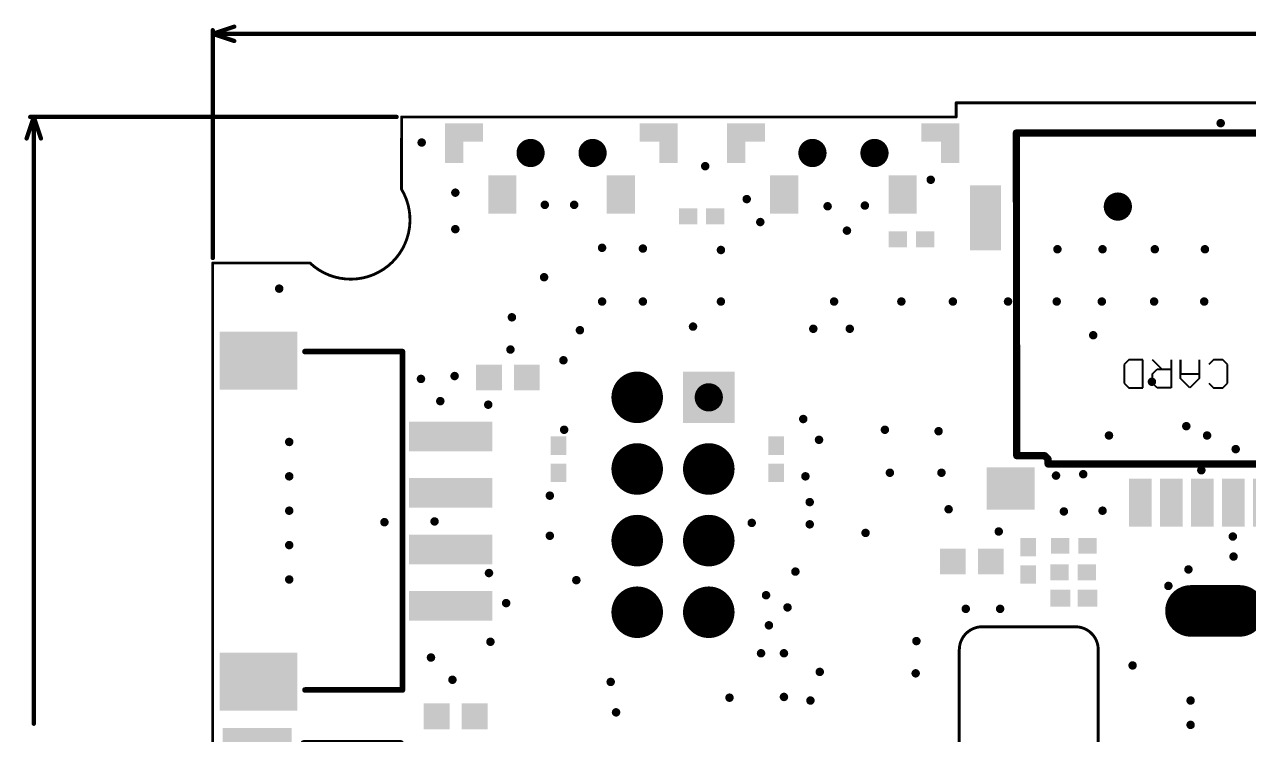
# Model space of a CAD drawing. Header units: millimetres. Extents: x -7 to 100, y 0 to 61.
# Drawn here: x -6.68 to 36.71, y 35.08 to 60.22 of the extents above; entities that cross this region are included whole.
import ezdxf

# ---------------------------------------------------------------- set-up
doc = ezdxf.new("R2010")
doc.units = ezdxf.units.MM
for name, color, linetype in [('KeepOutLayer', 6, 'Continuous'), ('PadHoleLayer', 156, 'Continuous'), ('TopOverlay', 2, 'Continuous'), ('TopSolder', 216, 'Continuous'), ('ViaHoleLayer', 16, 'Continuous')]:
    doc.layers.add(name, color=color, linetype=linetype)
doc.styles.get("Standard").update_dxf_attribs({"font": 'arial.ttf'})

# ---------------------------------------------------------------- blocks, each defined once
blk = doc.blocks.new('FPC_40P_0_5__23')
at = {"layer": 'TopOverlay', "const_width": 0.203}
for points in [[(23.3, 2.3), (23.3, 3)], [(1.3, 2.2), (1.3, 2.9)], [(1.3, 2.2), (-0.2, 2.2)], [(24.8, 2.3), (23.3, 2.3)]]:
    blk.add_lwpolyline(points, dxfattribs=at)
at = {"layer": 'TopOverlay', "const_width": 0.102}
for points in [[(23.249, 3, 1), (23.351, 3, 1)], [(1.249, 2.9, 1), (1.351, 2.9, 1)], [(-0.251, 2.2, 1), (-0.149, 2.2, 1)], [(1.249, 2.2, 1), (1.351, 2.2, 1)], [(1.249, 2.2, 1), (1.351, 2.2, 1)], [(23.249, 2.3, 1), (23.351, 2.3, 1)], [(23.249, 2.3, 1), (23.351, 2.3, 1)], [(24.749, 2.3, 1), (24.851, 2.3, 1)]]:
    blk.add_lwpolyline(points, format="xyb", close=True, dxfattribs=at)
at = {"layer": 'TopSolder', "const_width": 1.829}
for points in [[(0.8, -0.272), (0.8, -1.994)], [(23.8, -0.372), (23.8, -2.094)]]:
    blk.add_lwpolyline(points, dxfattribs=at)
at = {"layer": 'TopSolder', "const_width": 0.914}
for points in [[(0.343, -0.272, 1), (1.257, -0.272, 1)], [(23.343, -0.372, 1), (24.257, -0.372, 1)], [(0.343, -1.994, 1), (1.257, -1.994, 1)], [(23.343, -2.094, 1), (24.257, -2.094, 1)]]:
    blk.add_lwpolyline(points, format="xyb", close=True, dxfattribs=at)
at = {"layer": 'TopSolder'}
for points in [[(2.735, 1.55), (2.735, 2.85), (2.385, 1.55), (2.385, 2.85)], [(3.235, 1.55), (3.235, 2.85), (2.885, 1.55), (2.885, 2.85)], [(3.735, 1.55), (3.735, 2.85), (3.385, 1.55), (3.385, 2.85)], [(4.235, 1.55), (4.235, 2.85), (3.885, 1.55), (3.885, 2.85)], [(4.735, 1.55), (4.735, 2.85), (4.385, 1.55), (4.385, 2.85)], [(5.235, 1.55), (5.235, 2.85), (4.885, 1.55), (4.885, 2.85)], [(5.735, 1.55), (5.735, 2.85), (5.385, 1.55), (5.385, 2.85)], [(6.235, 1.55), (6.235, 2.85), (5.885, 1.55), (5.885, 2.85)], [(6.735, 1.55), (6.735, 2.85), (6.385, 1.55), (6.385, 2.85)], [(7.235, 1.55), (7.235, 2.85), (6.885, 1.55), (6.885, 2.85)], [(7.735, 1.55), (7.735, 2.85), (7.385, 1.55), (7.385, 2.85)], [(8.235, 1.55), (8.235, 2.85), (7.885, 1.55), (7.885, 2.85)], [(8.735, 1.55), (8.735, 2.85), (8.385, 1.55), (8.385, 2.85)], [(9.235, 1.55), (9.235, 2.85), (8.885, 1.55), (8.885, 2.85)], [(9.735, 1.55), (9.735, 2.85), (9.385, 1.55), (9.385, 2.85)], [(10.235, 1.55), (10.235, 2.85), (9.885, 1.55), (9.885, 2.85)], [(10.735, 1.55), (10.735, 2.85), (10.385, 1.55), (10.385, 2.85)], [(11.235, 1.55), (11.235, 2.85), (10.885, 1.55), (10.885, 2.85)], [(11.735, 1.55), (11.735, 2.85), (11.385, 1.55), (11.385, 2.85)], [(12.235, 2.836), (11.885, 2.836), (12.235, 1.536), (11.885, 1.536)], [(12.735, 2.836), (12.385, 2.836), (12.735, 1.536), (12.385, 1.536)], [(13.235, 2.836), (12.885, 2.836), (13.235, 1.536), (12.885, 1.536)], [(13.735, 2.836), (13.385, 2.836), (13.735, 1.536), (13.385, 1.536)], [(14.235, 2.836), (13.885, 2.836), (14.235, 1.536), (13.885, 1.536)], [(14.735, 2.836), (14.385, 2.836), (14.735, 1.536), (14.385, 1.536)], [(15.235, 2.836), (14.885, 2.836), (15.235, 1.536), (14.885, 1.536)], [(15.735, 2.836), (15.385, 2.836), (15.735, 1.536), (15.385, 1.536)], [(16.235, 2.836), (15.885, 2.836), (16.235, 1.536), (15.885, 1.536)], [(16.735, 2.836), (16.385, 2.836), (16.735, 1.536), (16.385, 1.536)], [(17.235, 2.836), (16.885, 2.836), (17.235, 1.536), (16.885, 1.536)], [(17.735, 2.836), (17.385, 2.836), (17.735, 1.536), (17.385, 1.536)], [(18.235, 2.836), (17.885, 2.836), (18.235, 1.536), (17.885, 1.536)], [(18.735, 2.836), (18.385, 2.836), (18.735, 1.536), (18.385, 1.536)], [(19.235, 2.836), (18.885, 2.836), (19.235, 1.536), (18.885, 1.536)], [(19.735, 2.836), (19.385, 2.836), (19.735, 1.536), (19.385, 1.536)], [(20.235, 2.836), (19.885, 2.836), (20.235, 1.536), (19.885, 1.536)], [(20.735, 2.836), (20.385, 2.836), (20.735, 1.536), (20.385, 1.536)], [(21.235, 2.836), (20.885, 2.836), (21.235, 1.536), (20.885, 1.536)], [(21.735, 2.836), (21.385, 2.836), (21.735, 1.536), (21.385, 1.536)], [(22.235, 2.836), (21.885, 2.836), (22.235, 1.536), (21.885, 1.536)]]:
    blk.add_solid(points, dxfattribs=at)
at = {"layer": 'TopOverlay'}
blk.add_text('1', height=2, dxfattribs=at).set_placement((22.403, 2.235))
blk = doc.blocks.new('ESD0402_M_37')
at = {"layer": 'TopSolder'}
for points in [[(-0.808, -0.279), (-0.157, -0.279), (-0.808, 0.279), (-0.157, 0.279)], [(0.157, -0.279), (0.808, -0.279), (0.157, 0.279), (0.808, 0.279)]]:
    blk.add_solid(points, dxfattribs=at)
blk = doc.blocks.new('ESD0402_M_41')
at = {"layer": 'TopSolder'}
for points in [[(-0.808, -0.279), (-0.157, -0.279), (-0.808, 0.279), (-0.157, 0.279)], [(0.157, -0.279), (0.808, -0.279), (0.157, 0.279), (0.808, 0.279)]]:
    blk.add_solid(points, dxfattribs=at)
blk = doc.blocks.new('ESD0402_M_44')
at = {"layer": 'TopSolder'}
for points in [[(-0.808, -0.279), (-0.157, -0.279), (-0.808, 0.279), (-0.157, 0.279)], [(0.157, -0.279), (0.808, -0.279), (0.157, 0.279), (0.808, 0.279)]]:
    blk.add_solid(points, dxfattribs=at)
blk = doc.blocks.new('ESD0402_M_52')
at = {"layer": 'TopSolder'}
for points in [[(-0.808, -0.279), (-0.157, -0.279), (-0.808, 0.279), (-0.157, 0.279)], [(0.157, -0.279), (0.808, -0.279), (0.157, 0.279), (0.808, 0.279)]]:
    blk.add_solid(points, dxfattribs=at)
blk = doc.blocks.new('ESD0402_M_57')
at = {"layer": 'TopSolder'}
for points in [[(-0.808, -0.279), (-0.157, -0.279), (-0.808, 0.279), (-0.157, 0.279)], [(0.157, -0.279), (0.808, -0.279), (0.157, 0.279), (0.808, 0.279)]]:
    blk.add_solid(points, dxfattribs=at)
blk = doc.blocks.new('ESD0402_M_59')
at = {"layer": 'TopSolder'}
for points in [[(-0.808, -0.279), (-0.157, -0.279), (-0.808, 0.279), (-0.157, 0.279)], [(0.157, -0.279), (0.808, -0.279), (0.157, 0.279), (0.808, 0.279)]]:
    blk.add_solid(points, dxfattribs=at)
blk = doc.blocks.new('R0402_M_67')
at = {"layer": 'TopSolder'}
for points in [[(-0.808, -0.279), (-0.157, -0.279), (-0.808, 0.279), (-0.157, 0.279)], [(0.157, -0.279), (0.808, -0.279), (0.157, 0.279), (0.808, 0.279)]]:
    blk.add_solid(points, dxfattribs=at)
blk = doc.blocks.new('TF___________C_75')
at = {"layer": 'PadHoleLayer', "const_width": 0.5}
for points in [[(-7.45, -10.5, 1), (-6.95, -10.5, 1)], [(0.55, -10.5, 1), (1.05, -10.5, 1)]]:
    blk.add_lwpolyline(points, format="xyb", close=True, dxfattribs=at)
at = {"layer": 'TopOverlay'}
for p, q in [((-6.088, -4.071), (-5.422, -4.071)), ((-5.422, -4.071), (-5.755, -4.071)), ((-5.755, -4.071), (-5.755, -5.071)), ((-4.422, -4.071), (-5.089, -4.071)), ((-5.089, -4.071), (-5.089, -4.571)), ((-2.923, -4.071), (-3.089, -4.238)), ((-3.089, -4.238), (-3.089, -4.904)), ((-2.59, -4.071), (-2.923, -4.071)), ((-2.423, -4.238), (-2.59, -4.071)), ((-2.09, -4.404), (-1.756, -4.071)), ((-1.756, -4.071), (-1.423, -4.404)), ((-1.09, -5.071), (-1.09, -4.071)), ((-1.09, -4.071), (-0.59, -4.071)), ((-0.59, -4.071), (-0.424, -4.238)), ((-0.424, -4.238), (-0.424, -4.571)), ((-0.09, -4.071), (-0.09, -5.071)), ((0.41, -4.071), (-0.09, -4.071)), ((0.576, -4.238), (0.41, -4.071)), ((0.576, -4.904), (0.576, -4.238)), ((-5.089, -4.571), (-4.755, -4.571)), ((-4.755, -4.571), (-5.089, -4.571)), ((-5.089, -4.571), (-5.089, -5.071)), ((-2.09, -5.071), (-2.09, -4.404)), ((-1.423, -4.571), (-2.09, -4.571)), ((-1.423, -4.404), (-1.423, -5.071)), ((-1.423, -5.071), (-1.423, -4.571)), ((-0.59, -4.738), (-1.09, -4.738)), ((-0.757, -4.738), (-0.424, -5.071)), ((-0.424, -4.571), (-0.59, -4.738)), ((-3.089, -4.904), (-2.923, -5.071)), ((-2.923, -5.071), (-2.59, -5.071)), ((-2.59, -5.071), (-2.423, -4.904)), ((-0.09, -5.071), (0.41, -5.071)), ((0.41, -5.071), (0.576, -4.904))]:
    blk.add_line(p, q, dxfattribs=at)
at = {"layer": 'TopOverlay', "const_width": 0.254}
for points in [[(-8.509, -1.362), (-8.696, -1.549)], [(3.277, -1.372), (-8.509, -1.372)], [(3.277, -1.372), (3.277, -1.549)], [(-8.696, -1.549), (-8.941, -1.794)], [(-8.941, -1.794), (-8.941, -12.952)], [(3.394, -1.667), (3.277, -1.549)], [(4.388, -1.667), (3.394, -1.667)], [(4.402, -13.11), (4.388, -1.667)], [(-8.941, -12.952), (-8.941, -13.11)], [(-2.52, -13.11), (-8.941, -13.11)], [(-0.638, -13.11), (-2.52, -13.11)], [(4.402, -13.11), (-0.638, -13.11)]]:
    blk.add_lwpolyline(points, dxfattribs=at)
at = {"layer": 'TopOverlay', "const_width": 0.127}
for points in [[(-8.572, -1.362, 1), (-8.445, -1.362, 1)], [(-8.572, -1.372, 1), (-8.445, -1.372, 1)], [(3.213, -1.372, 1), (3.34, -1.372, 1)], [(3.213, -1.372, 1), (3.34, -1.372, 1)], [(-9.004, -1.794, 1), (-8.877, -1.794, 1)], [(-9.004, -1.794, 1), (-8.877, -1.794, 1)], [(-8.759, -1.549, 1), (-8.632, -1.549, 1)], [(-8.759, -1.549, 1), (-8.632, -1.549, 1)], [(3.213, -1.549, 1), (3.34, -1.549, 1)], [(3.213, -1.549, 1), (3.34, -1.549, 1)], [(3.331, -1.667, 1), (3.458, -1.667, 1)], [(3.331, -1.667, 1), (3.458, -1.667, 1)], [(4.324, -1.667, 1), (4.451, -1.667, 1)], [(4.324, -1.667, 1), (4.451, -1.667, 1)], [(-9.004, -12.952, 1), (-8.877, -12.952, 1)], [(-9.004, -12.952, 1), (-8.877, -12.952, 1)], [(-9.004, -13.11, 1), (-8.877, -13.11, 1)], [(-9.004, -13.11, 1), (-8.877, -13.11, 1)], [(-2.583, -13.11, 1), (-2.456, -13.11, 1)], [(-2.583, -13.11, 1), (-2.456, -13.11, 1)], [(-0.701, -13.11, 1), (-0.574, -13.11, 1)], [(-0.701, -13.11, 1), (-0.574, -13.11, 1)], [(4.338, -13.11, 1), (4.465, -13.11, 1)], [(4.338, -13.11, 1), (4.465, -13.11, 1)]]:
    blk.add_lwpolyline(points, format="xyb", close=True, dxfattribs=at)
at = {"layer": 'TopSolder', "const_width": 0.0754}
for points in [[(-7.238, -10.5, 1), (-7.162, -10.5, 1)], [(0.762, -10.5, 1), (0.838, -10.5, 1)]]:
    blk.add_lwpolyline(points, format="xyb", close=True, dxfattribs=at)
at = {"layer": 'TopSolder'}
for points in [[(-9.201, -0.851), (-8.399, -0.851), (-9.201, 0.851), (-8.399, 0.851)], [(-8.101, -0.851), (-7.299, -0.851), (-8.101, 0.851), (-7.299, 0.851)], [(-7.001, -0.851), (-6.199, -0.851), (-7.001, 0.851), (-6.199, 0.851)], [(-5.901, -0.851), (-5.099, -0.851), (-5.901, 0.851), (-5.099, 0.851)], [(-4.801, -0.851), (-3.999, -0.851), (-4.801, 0.851), (-3.999, 0.851)], [(-3.701, -0.851), (-2.899, -0.851), (-3.701, 0.851), (-2.899, 0.851)], [(-2.601, -0.851), (-1.799, -0.851), (-2.601, 0.851), (-1.799, 0.851)], [(-1.501, -0.851), (-0.699, -0.851), (-1.501, 0.851), (-0.699, 0.851)], [(-0.401, -0.851), (0.401, -0.851), (-0.401, 0.851), (0.401, 0.851)], [(-10.711, -1.259), (-9.609, -1.259), (-10.711, 0.243), (-9.609, 0.243)], [(3.749, -1.251), (5.451, -1.251), (3.749, 0.251), (5.451, 0.251)], [(4.949, -11.251), (6.051, -11.251), (4.949, -8.949), (6.051, -8.949)], [(-10.651, -11.051), (-9.349, -11.051), (-10.651, -9.149), (-9.349, -9.149)]]:
    blk.add_solid(points, dxfattribs=at)
blk = doc.blocks.new('HN2X4_DIP_71___79')
at = {"layer": 'PadHoleLayer', "const_width": 0.5}
for points in [[(-4.06, 0, 1), (-3.56, 0, 1)], [(-1.52, 0, 1), (-1.02, 0, 1)], [(1.02, 0, 1), (1.52, 0, 1)], [(3.56, 0, 1), (4.06, 0, 1)], [(-4.06, -2.54, 1), (-3.56, -2.54, 1)], [(-1.52, -2.54, 1), (-1.02, -2.54, 1)], [(1.02, -2.54, 1), (1.52, -2.54, 1)], [(3.56, -2.54, 1), (4.06, -2.54, 1)]]:
    blk.add_lwpolyline(points, format="xyb", close=True, dxfattribs=at)
at = {"layer": 'TopSolder', "const_width": 0.914}
for points in [[(-1.727, 0, 1), (-0.813, 0, 1)], [(0.813, 0, 1), (1.727, 0, 1)], [(3.353, 0, 1), (4.267, 0, 1)], [(-4.267, -2.54, 1), (-3.353, -2.54, 1)], [(-1.727, -2.54, 1), (-0.813, -2.54, 1)], [(0.813, -2.54, 1), (1.727, -2.54, 1)], [(3.353, -2.54, 1), (4.267, -2.54, 1)]]:
    blk.add_lwpolyline(points, format="xyb", close=True, dxfattribs=at)
at = {"layer": 'TopSolder'}
blk.add_solid([(-4.724, -0.914), (-2.896, -0.914), (-4.724, 0.914), (-2.896, 0.914)], dxfattribs=at)
blk = doc.blocks.new('2_0MM_SMT_4P__1_5MM__80')
at = {"layer": 'TopOverlay', "const_width": 0.2}
for points in [[(-5.986, 5.004), (-5.986, 1.547)], [(6.014, 5.004), (6.014, 1.547)], [(-5.986, 1.547), (6.014, 1.547)]]:
    blk.add_lwpolyline(points, dxfattribs=at)
at = {"layer": 'TopOverlay', "const_width": 0.1}
for points in [[(-6.036, 5.004, 1), (-5.936, 5.004, 1)], [(5.964, 5.004, 1), (6.064, 5.004, 1)], [(-6.036, 1.547, 1), (-5.936, 1.547, 1)], [(-6.036, 1.547, 1), (-5.936, 1.547, 1)], [(5.964, 1.547, 1), (6.064, 1.547, 1)], [(5.964, 1.547, 1), (6.064, 1.547, 1)]]:
    blk.add_lwpolyline(points, format="xyb", close=True, dxfattribs=at)
at = {"layer": 'TopSolder'}
for points in [[(-4.664, 8.025), (-6.715, 8.025), (-4.664, 5.275), (-6.715, 5.275)], [(4.664, 5.275), (6.715, 5.275), (4.664, 8.025), (6.715, 8.025)], [(-3.525, -1.64), (-2.474, -1.64), (-3.525, 1.311), (-2.474, 1.311)], [(-1.525, -1.64), (-0.474, -1.64), (-1.525, 1.311), (-0.474, 1.311)], [(0.475, -1.64), (1.526, -1.64), (0.475, 1.311), (1.526, 1.311)], [(2.475, -1.64), (3.526, -1.64), (2.475, 1.311), (3.526, 1.311)]]:
    blk.add_solid(points, dxfattribs=at)
blk = doc.blocks.new('3X6X3_5H______82')
at = {"layer": 'PadHoleLayer', "const_width": 0.5}
for points in [[(-1.35, -1, 1), (-0.85, -1, 1)], [(0.85, -1, 1), (1.35, -1, 1)]]:
    blk.add_lwpolyline(points, format="xyb", close=True, dxfattribs=at)
at = {"layer": 'TopSolder'}
for points in [[(-1.599, -0.203), (-1.599, 1.148), (-2.6, -0.203), (-2.6, 1.148)], [(2.601, -0.203), (2.601, 1.148), (1.6, -0.203), (1.6, 1.148)], [(-3.465, -2.047), (-3.465, -0.646), (-4.115, -2.047), (-4.115, -0.646)], [(4.135, -2.047), (4.135, -0.646), (3.485, -2.047), (3.485, -0.646)], [(-1.075, -1.025), (-1.075, -0.975), (-1.125, -1.025), (-1.125, -0.975)], [(1.125, -1.025), (1.125, -0.975), (1.075, -1.025), (1.075, -0.975)], [(-4.115, -2.048), (-2.764, -2.048), (-4.115, -1.397), (-2.764, -1.397)], [(4.135, -1.397), (2.784, -1.397), (4.135, -2.048), (2.784, -2.048)]]:
    blk.add_solid(points, dxfattribs=at)
blk = doc.blocks.new('3X6X3_5H______85')
at = {"layer": 'PadHoleLayer', "const_width": 0.5}
for points in [[(-1.35, -1, 1), (-0.85, -1, 1)], [(0.85, -1, 1), (1.35, -1, 1)]]:
    blk.add_lwpolyline(points, format="xyb", close=True, dxfattribs=at)
at = {"layer": 'TopSolder'}
for points in [[(-1.599, -0.203), (-1.599, 1.148), (-2.6, -0.203), (-2.6, 1.148)], [(2.601, -0.203), (2.601, 1.148), (1.6, -0.203), (1.6, 1.148)], [(-3.465, -2.047), (-3.465, -0.646), (-4.115, -2.047), (-4.115, -0.646)], [(4.135, -2.047), (4.135, -0.646), (3.485, -2.047), (3.485, -0.646)], [(-1.075, -1.025), (-1.075, -0.975), (-1.125, -1.025), (-1.125, -0.975)], [(1.125, -1.025), (1.125, -0.975), (1.075, -1.025), (1.075, -0.975)], [(-4.115, -2.048), (-2.764, -2.048), (-4.115, -1.397), (-2.764, -1.397)], [(4.135, -1.397), (2.784, -1.397), (4.135, -2.048), (2.784, -2.048)]]:
    blk.add_solid(points, dxfattribs=at)
blk = doc.blocks.new('2_0MM_SMT_4P__1_5MM__87')
at = {"layer": 'TopOverlay', "const_width": 0.2}
for points in [[(-5.986, 5.004), (-5.986, 1.547)], [(6.014, 5.004), (6.014, 1.547)], [(-5.986, 1.547), (6.014, 1.547)]]:
    blk.add_lwpolyline(points, dxfattribs=at)
at = {"layer": 'TopOverlay', "const_width": 0.1}
for points in [[(-6.036, 5.004, 1), (-5.936, 5.004, 1)], [(5.964, 5.004, 1), (6.064, 5.004, 1)], [(-6.036, 1.547, 1), (-5.936, 1.547, 1)], [(-6.036, 1.547, 1), (-5.936, 1.547, 1)], [(5.964, 1.547, 1), (6.064, 1.547, 1)], [(5.964, 1.547, 1), (6.064, 1.547, 1)]]:
    blk.add_lwpolyline(points, format="xyb", close=True, dxfattribs=at)
at = {"layer": 'TopSolder'}
for points in [[(-4.839, 7.875), (-6.54, 7.875), (-4.839, 5.425), (-6.54, 5.425)], [(4.839, 5.425), (6.54, 5.425), (4.839, 7.875), (6.54, 7.875)], [(-3.525, -1.64), (-2.474, -1.64), (-3.525, 1.311), (-2.474, 1.311)], [(-1.525, -1.64), (-0.474, -1.64), (-1.525, 1.311), (-0.474, 1.311)], [(0.475, -1.64), (1.526, -1.64), (0.475, 1.311), (1.526, 1.311)], [(2.475, -1.64), (3.526, -1.64), (2.475, 1.311), (3.526, 1.311)]]:
    blk.add_solid(points, dxfattribs=at)
blk = doc.blocks.new('C0603_M_94')
at = {"layer": 'TopSolder'}
for points in [[(0.432, -0.457), (0.432, 0.457), (-0.483, -0.457), (-0.483, 0.457)], [(1.778, -0.457), (1.778, 0.457), (0.864, -0.457), (0.864, 0.457)]]:
    blk.add_solid(points, dxfattribs=at)
blk = doc.blocks.new('C0603_M_115')
at = {"layer": 'TopSolder'}
for points in [[(0.432, -0.457), (0.432, 0.457), (-0.483, -0.457), (-0.483, 0.457)], [(1.778, -0.457), (1.778, 0.457), (0.864, -0.457), (0.864, 0.457)]]:
    blk.add_solid(points, dxfattribs=at)
blk = doc.blocks.new('R0402_M_178')
at = {"layer": 'TopSolder'}
for points in [[(-0.833, -0.305), (-0.132, -0.305), (-0.833, 0.305), (-0.132, 0.305)], [(0.132, -0.305), (0.833, -0.305), (0.132, 0.305), (0.833, 0.305)]]:
    blk.add_solid(points, dxfattribs=at)
blk = doc.blocks.new('C0603_M_225')
at = {"layer": 'TopSolder'}
for points in [[(0.432, -0.457), (0.432, 0.457), (-0.483, -0.457), (-0.483, 0.457)], [(1.778, -0.457), (1.778, 0.457), (0.864, -0.457), (0.864, 0.457)]]:
    blk.add_solid(points, dxfattribs=at)

msp = doc.modelspace()

# ---------------------------------------------------------------- linework, layer by layer
at = {"layer": 'KeepOutLayer'}
for points, const_width in [([(26.375, 56.945), (26.375, 57.446)], 0.1), ([(26.375, 57.446), (60.625, 57.446)], 0.1), ([(6.694, 54.385), (6.701, 56.945)], 0.1), ([(6.701, 56.945), (26.375, 56.945)], 0.1), ([(0, 5.77), (0, 51.765)], 0.1), ([(0, 51.765), (3.45, 51.765)], 0.1), ([(27.3, 38.867), (30.602, 38.867)], 0.102), ([(26.481, 16.998), (26.481, 38.054)], 0.102), ([(31.415, 16.998), (31.415, 38.054)], 0.102)]:
    msp.add_lwpolyline(points, dxfattribs=dict(at, const_width=const_width))
for points, const_width in [([(26.35, 57.446, 1), (26.4, 57.446, 1)], 0.05), ([(26.35, 57.446, 1), (26.4, 57.446, 1)], 0.05), ([(6.676, 56.945, 1), (6.726, 56.945, 1)], 0.05), ([(6.676, 56.945, 1), (6.726, 56.945, 1)], 0.05), ([(26.35, 56.945, 1), (26.4, 56.945, 1)], 0.05), ([(26.35, 56.945, 1), (26.4, 56.945, 1)], 0.05), ([(6.669, 54.385, 1), (6.719, 54.385, 1)], 0.05), ([(6.669, 54.385, 1), (6.719, 54.385, 1)], 0.05), ([(-0.025, 51.765, 1), (0.025, 51.765, 1)], 0.05), ([(-0.025, 51.765, 1), (0.025, 51.765, 1)], 0.05), ([(3.425, 51.765, 1), (3.475, 51.765, 1)], 0.05), ([(3.425, 51.765, 1), (3.475, 51.765, 1)], 0.05), ([(27.275, 38.867, 1), (27.326, 38.867, 1)], 0.0508), ([(27.275, 38.867, 1), (27.326, 38.867, 1)], 0.0508), ([(30.577, 38.867, 1), (30.628, 38.867, 1)], 0.0508), ([(30.577, 38.867, 1), (30.628, 38.867, 1)], 0.0508), ([(26.456, 38.054, 1), (26.506, 38.054, 1)], 0.0508), ([(26.462, 38.054, 1), (26.513, 38.054, 1)], 0.0508), ([(31.39, 38.054, 1), (31.441, 38.054, 1)], 0.0508), ([(31.39, 38.054, 1), (31.441, 38.054, 1)], 0.0508)]:
    msp.add_lwpolyline(points, format="xyb", close=True, dxfattribs=dict(at, const_width=const_width))
for points, const_width in [([(6.694, 54.385, -0.872967), (3.45, 51.765)], 0.1), ([(26.488, 38.054, -0.414214), (27.3, 38.867)], 0.102), ([(30.602, 38.867, -0.414214), (31.415, 38.054)], 0.102)]:
    msp.add_lwpolyline(points, format="xyb", dxfattribs=dict(at, const_width=const_width))
at = {"layer": 'TopOverlay', "const_width": 0.152}
for points in [[(0, 59.893), (0.762, 60.147)], [(0, 51.942), (0, 60.02)], [(0, 59.893), (42.185, 59.893)], [(0, 59.893), (0.762, 59.639)], [(-6.604, 56.183), (-6.35, 56.945)], [(-6.477, 56.945), (6.524, 56.945)], [(-6.35, 35.428), (-6.35, 56.945)], [(-6.35, 56.945), (-6.096, 56.183)]]:
    msp.add_lwpolyline(points, dxfattribs=at)
at = {"layer": 'TopOverlay', "const_width": 0.0762}
for points in [[(-0.038, 60.02, 1), (0.038, 60.02, 1)], [(-0.038, 59.893, 1), (0.038, 59.893, 1)], [(-0.038, 59.893, 1), (0.038, 59.893, 1)], [(-0.038, 59.893, 1), (0.038, 59.893, 1)], [(0.724, 60.147, 1), (0.8, 60.147, 1)], [(0.724, 59.639, 1), (0.8, 59.639, 1)], [(-6.515, 56.945, 1), (-6.439, 56.945, 1)], [(-6.388, 56.945, 1), (-6.312, 56.945, 1)], [(-6.388, 56.945, 1), (-6.312, 56.945, 1)], [(-6.388, 56.945, 1), (-6.312, 56.945, 1)], [(6.486, 56.945, 1), (6.562, 56.945, 1)], [(-6.642, 56.183, 1), (-6.566, 56.183, 1)], [(-6.134, 56.183, 1), (-6.058, 56.183, 1)], [(-0.038, 51.942, 1), (0.038, 51.942, 1)], [(-6.388, 35.428, 1), (-6.312, 35.428, 1)]]:
    msp.add_lwpolyline(points, format="xyb", close=True, dxfattribs=at)
at = {"layer": 'ViaHoleLayer', "const_width": 0.15}
for points in [[(35.684, 56.723, 1), (35.834, 56.723, 1)], [(7.337, 56.037, 1), (7.487, 56.037, 1)], [(17.396, 55.199, 1), (17.546, 55.199, 1)], [(25.397, 54.717, 1), (25.547, 54.717, 1)], [(8.531, 54.259, 1), (8.681, 54.259, 1)], [(11.706, 53.828, 1), (11.856, 53.828, 1)], [(12.747, 53.828, 1), (12.897, 53.828, 1)], [(18.869, 54.031, 1), (19.019, 54.031, 1)], [(21.739, 53.777, 1), (21.889, 53.777, 1)], [(23.06, 53.802, 1), (23.21, 53.802, 1)], [(8.531, 52.964, 1), (8.681, 52.964, 1)], [(19.351, 53.218, 1), (19.501, 53.218, 1)], [(22.425, 52.913, 1), (22.575, 52.913, 1)], [(13.738, 52.304, 1), (13.888, 52.304, 1)], [(15.186, 52.278, 1), (15.336, 52.278, 1)], [(17.954, 52.227, 1), (18.104, 52.227, 1)], [(29.892, 52.253, 1), (30.042, 52.253, 1)], [(31.493, 52.253, 1), (31.643, 52.253, 1)], [(33.347, 52.253, 1), (33.497, 52.253, 1)], [(35.125, 52.253, 1), (35.275, 52.253, 1)], [(11.681, 51.262, 1), (11.831, 51.262, 1)], [(2.283, 50.856, 1), (2.433, 50.856, 1)], [(13.738, 50.399, 1), (13.888, 50.399, 1)], [(15.186, 50.399, 1), (15.336, 50.399, 1)], [(17.954, 50.399, 1), (18.104, 50.399, 1)], [(21.968, 50.399, 1), (22.118, 50.399, 1)], [(24.355, 50.399, 1), (24.505, 50.399, 1)], [(26.184, 50.399, 1), (26.334, 50.399, 1)], [(28.14, 50.399, 1), (28.29, 50.399, 1)], [(29.867, 50.399, 1), (30.017, 50.399, 1)], [(31.467, 50.399, 1), (31.617, 50.399, 1)], [(33.321, 50.399, 1), (33.471, 50.399, 1)], [(35.099, 50.399, 1), (35.249, 50.399, 1)], [(10.538, 49.84, 1), (10.688, 49.84, 1)], [(12.951, 49.383, 1), (13.101, 49.383, 1)], [(16.964, 49.51, 1), (17.114, 49.51, 1)], [(21.231, 49.433, 1), (21.381, 49.433, 1)], [(22.526, 49.433, 1), (22.676, 49.433, 1)], [(31.162, 49.205, 1), (31.312, 49.205, 1)], [(10.487, 48.697, 1), (10.637, 48.697, 1)], [(12.366, 48.316, 1), (12.516, 48.316, 1)], [(7.312, 47.655, 1), (7.462, 47.655, 1)], [(8.506, 47.757, 1), (8.656, 47.757, 1)], [(33.245, 47.554, 1), (33.395, 47.554, 1)], [(7.998, 46.868, 1), (8.148, 46.868, 1)], [(9.699, 46.741, 1), (9.849, 46.741, 1)], [(12.392, 45.852, 1), (12.542, 45.852, 1)], [(20.875, 46.233, 1), (21.025, 46.233, 1)], [(23.771, 45.852, 1), (23.921, 45.852, 1)], [(34.464, 45.979, 1), (34.614, 45.979, 1)], [(2.638, 45.42, 1), (2.788, 45.42, 1)], [(21.434, 45.496, 1), (21.584, 45.496, 1)], [(25.676, 45.801, 1), (25.826, 45.801, 1)], [(31.721, 45.649, 1), (31.871, 45.649, 1)], [(35.201, 45.649, 1), (35.351, 45.649, 1)], [(36.217, 45.166, 1), (36.367, 45.166, 1)], [(2.638, 44.201, 1), (2.788, 44.201, 1)], [(20.952, 44.201, 1), (21.102, 44.201, 1)], [(23.949, 44.328, 1), (24.099, 44.328, 1)], [(25.778, 44.328, 1), (25.928, 44.328, 1)], [(29.842, 44.226, 1), (29.992, 44.226, 1)], [(30.807, 44.277, 1), (30.957, 44.277, 1)], [(34.998, 44.417, 1), (35.148, 44.417, 1)], [(11.884, 43.515, 1), (12.034, 43.515, 1)], [(21.104, 43.287, 1), (21.254, 43.287, 1)], [(2.638, 42.982, 1), (2.788, 42.982, 1)], [(26.032, 43.033, 1), (26.182, 43.033, 1)], [(30.121, 42.956, 1), (30.271, 42.956, 1)], [(31.493, 42.982, 1), (31.643, 42.982, 1)], [(6.016, 42.575, 1), (6.166, 42.575, 1)], [(7.794, 42.601, 1), (7.944, 42.601, 1)], [(19.047, 42.55, 1), (19.197, 42.55, 1)], [(21.104, 42.499, 1), (21.254, 42.499, 1)], [(11.884, 42.093, 1), (12.034, 42.093, 1)], [(23.085, 42.194, 1), (23.235, 42.194, 1)], [(27.81, 42.245, 1), (27.96, 42.245, 1)], [(36.115, 42.067, 1), (36.265, 42.067, 1)], [(2.638, 41.763, 1), (2.788, 41.763, 1)], [(36.141, 41.356, 1), (36.291, 41.356, 1)], [(9.725, 40.772, 1), (9.875, 40.772, 1)], [(20.596, 40.823, 1), (20.746, 40.823, 1)], [(34.541, 40.899, 1), (34.691, 40.899, 1)], [(2.638, 40.543, 1), (2.788, 40.543, 1)], [(12.824, 40.518, 1), (12.974, 40.518, 1)], [(33.829, 40.315, 1), (33.979, 40.315, 1)], [(19.555, 39.985, 1), (19.705, 39.985, 1)], [(10.334, 39.705, 1), (10.484, 39.705, 1)], [(20.317, 39.553, 1), (20.467, 39.553, 1)], [(26.641, 39.502, 1), (26.791, 39.502, 1)], [(27.86, 39.502, 1), (28.01, 39.502, 1)], [(19.656, 38.918, 1), (19.806, 38.918, 1)], [(9.776, 38.334, 1), (9.926, 38.334, 1)], [(24.889, 38.359, 1), (25.039, 38.359, 1)], [(7.667, 37.775, 1), (7.817, 37.775, 1)], [(19.377, 37.927, 1), (19.527, 37.927, 1)], [(20.19, 37.927, 1), (20.34, 37.927, 1)], [(21.46, 37.267, 1), (21.61, 37.267, 1)], [(24.863, 37.216, 1), (25.013, 37.216, 1)], [(32.559, 37.495, 1), (32.709, 37.495, 1)], [(8.429, 36.987, 1), (8.579, 36.987, 1)], [(14.043, 36.911, 1), (14.193, 36.911, 1)], [(18.259, 36.352, 1), (18.409, 36.352, 1)], [(20.19, 36.378, 1), (20.34, 36.378, 1)], [(21.129, 36.251, 1), (21.279, 36.251, 1)], [(34.617, 36.251, 1), (34.767, 36.251, 1)], [(14.233, 35.832, 1), (14.383, 35.832, 1)], [(34.617, 35.387, 1), (34.767, 35.387, 1)]]:
    msp.add_lwpolyline(points, format="xyb", close=True, dxfattribs=at)

# ---------------------------------------------------------------- block references
for name, p, rotation in [('3X6X3_5H______85', (12.376, 54.666), 180), ('3X6X3_5H______82', (22.376, 54.666), 180), ('TF___________C_75', (32.911, 43.266), 180), ('R0402_M_67', (17.344, 53.421), 180), ('2_0MM_SMT_4P__1_5MM__80', (8.276, 42.611), 90), ('C0603_M_94', (11.121, 47.706), 180), ('HN2X4_DIP_71___79', (17.598, 43.192), 270), ('ESD0402_M_52', (12.265, 44.806), 270), ('ESD0402_M_57', (19.987, 44.806), 270), ('ESD0402_M_44', (28.926, 41.204), 90), ('C0603_M_225', (27.58, 41.178), 180), ('FPC_40P_0_5__23', (36.698, 40.229), 270), ('2_0MM_SMT_4P__1_5MM__87', (8.225, 28.732), 90)]:
    msp.add_blockref(name, p, dxfattribs=dict(rotation=rotation))
for name, p in [('ESD0402_M_59', (24.787, 52.604)), ('ESD0402_M_37', (30.552, 41.737)), ('ESD0402_M_41', (30.526, 40.797)), ('R0402_M_178', (30.552, 39.883)), ('C0603_M_115', (7.971, 35.692))]:
    msp.add_blockref(name, p)

doc.saveas('drawing.dxf')
